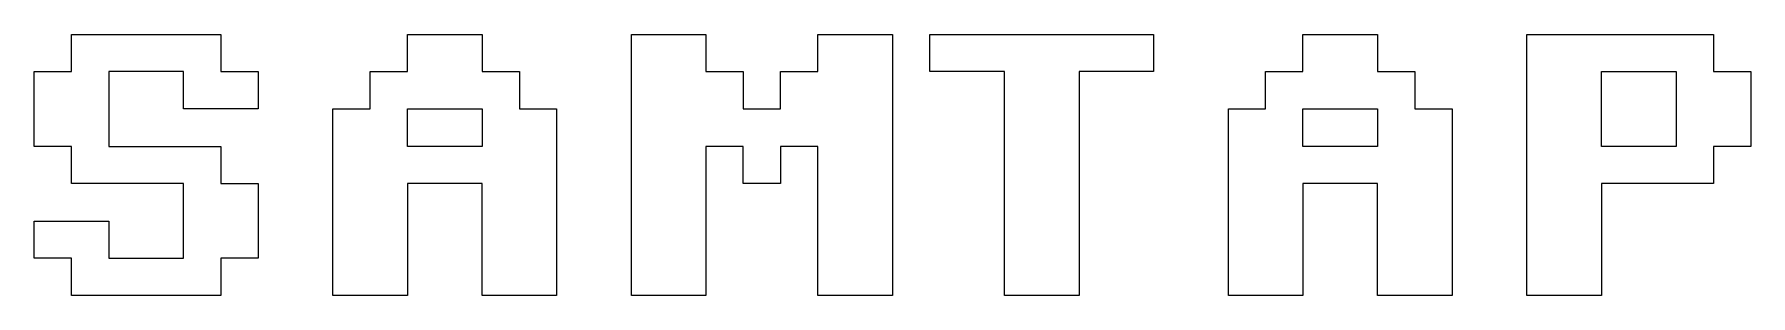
# Model space of a CAD drawing. Extents: x 0.17 to 7.83, y 0 to 1.17.
import ezdxf

# ---------------------------------------------------------------- set-up
doc = ezdxf.new("R2010")
doc.units = 0

msp = doc.modelspace()

# ---------------------------------------------------------------- linework, layer by layer
at = {"color": 0}
for p, q in [((0.333008, 1, 0.5), (0.333008, 1.166016, 0.5)), ((0.333008, 1.166016, 0.5), (1, 1.166016, 0.5)), ((1, 1.166016, 0.5), (1, 1, 0.5)), ((1.833008, 1, 0.5), (1.833008, 1.166016, 0.5)), ((1.833008, 1.166016, 0.5), (2.166016, 1.166016, 0.5)), ((2.166016, 1.166016, 0.5), (2.166016, 1, 0.5)), ((2.833008, 0, 0.5), (2.833008, 1.166016, 0.5)), ((2.833008, 1.166016, 0.5), (3.166016, 1.166016, 0.5)), ((3.166016, 1.166016, 0.5), (3.166016, 1, 0.5)), ((3.666016, 1, 0.5), (3.666016, 1.166016, 0.5)), ((3.666016, 1.166016, 0.5), (3.999023, 1.166016, 0.5)), ((3.999023, 1.166016, 0.5), (3.999023, 0, 0.5)), ((4.166016, 1, 0.5), (4.166016, 1.166016, 0.5)), ((4.166016, 1.166016, 0.5), (5.165039, 1.166016, 0.5)), ((5.165039, 1.166016, 0.5), (5.165039, 1, 0.5)), ((5.832031, 1, 0.5), (5.832031, 1.166016, 0.5)), ((5.832031, 1.166016, 0.5), (6.165039, 1.166016, 0.5)), ((6.165039, 1.166016, 0.5), (6.165039, 1, 0.5)), ((6.832031, 0, 0.5), (6.832031, 1.166016, 0.5)), ((6.832031, 1.166016, 0.5), (7.665039, 1.166016, 0.5)), ((7.665039, 1.166016, 0.5), (7.665039, 1, 0.5)), ((0.166992, 0.666016, 0.5), (0.166992, 1, 0.5)), ((0.166992, 1, 0.5), (0.333008, 1, 0.5)), ((0.833008, 1, 0.5), (0.5, 1, 0.5)), ((0.5, 1, 0.5), (0.5, 0.666016, 0.5)), ((0.833008, 0.833008, 0.5), (0.833008, 1, 0.5)), ((1, 1, 0.5), (1.166016, 1, 0.5)), ((1.166016, 1, 0.5), (1.166016, 0.833008, 0.5)), ((1.666016, 0.833008, 0.5), (1.666016, 1, 0.5)), ((1.666016, 1, 0.5), (1.833008, 1, 0.5)), ((2.166016, 1, 0.5), (2.333008, 1, 0.5)), ((2.333008, 1, 0.5), (2.333008, 0.833008, 0.5)), ((3.166016, 1, 0.5), (3.332031, 1, 0.5)), ((3.332031, 1, 0.5), (3.332031, 0.833008, 0.5)), ((3.499023, 0.833008, 0.5), (3.499023, 1, 0.5)), ((3.499023, 1, 0.5), (3.666016, 1, 0.5)), ((4.499023, 1, 0.5), (4.166016, 1, 0.5)), ((4.499023, 0, 0.5), (4.499023, 1, 0.5)), ((5.165039, 1, 0.5), (4.832031, 1, 0.5)), ((4.832031, 1, 0.5), (4.832031, 0, 0.5)), ((5.665039, 0.833008, 0.5), (5.665039, 1, 0.5)), ((5.665039, 1, 0.5), (5.832031, 1, 0.5)), ((6.165039, 1, 0.5), (6.332031, 1, 0.5)), ((6.332031, 1, 0.5), (6.332031, 0.833008, 0.5)), ((7.165039, 0.666016, 0.5), (7.165039, 1, 0.5)), ((7.165039, 1, 0.5), (7.498047, 1, 0.5)), ((7.498047, 1, 0.5), (7.498047, 0.666016, 0.5)), ((7.665039, 1, 0.5), (7.831055, 1, 0.5)), ((7.831055, 1, 0.5), (7.831055, 0.666016, 0.5)), ((1.166016, 0.833008, 0.5), (0.833008, 0.833008, 0.5)), ((1.5, 0, 0.5), (1.5, 0.833008, 0.5)), ((1.5, 0.833008, 0.5), (1.666016, 0.833008, 0.5)), ((1.833008, 0.833008, 0.5), (2.166016, 0.833008, 0.5)), ((1.833008, 0.666016, 0.5), (1.833008, 0.833008, 0.5)), ((2.166016, 0.833008, 0.5), (2.166016, 0.666016, 0.5)), ((2.333008, 0.833008, 0.5), (2.499023, 0.833008, 0.5)), ((2.499023, 0.833008, 0.5), (2.499023, 0, 0.5)), ((3.332031, 0.833008, 0.5), (3.499023, 0.833008, 0.5)), ((5.499023, 0, 0.5), (5.499023, 0.833008, 0.5)), ((5.499023, 0.833008, 0.5), (5.665039, 0.833008, 0.5)), ((5.832031, 0.833008, 0.5), (6.165039, 0.833008, 0.5)), ((5.832031, 0.666016, 0.5), (5.832031, 0.833008, 0.5)), ((6.165039, 0.833008, 0.5), (6.165039, 0.666016, 0.5)), ((6.332031, 0.833008, 0.5), (6.498047, 0.833008, 0.5)), ((6.498047, 0.833008, 0.5), (6.498047, 0, 0.5)), ((0.333008, 0.666016, 0.5), (0.166992, 0.666016, 0.5)), ((0.333008, 0.5, 0.5), (0.333008, 0.666016, 0.5)), ((0.5, 0.666016, 0.5), (1, 0.666016, 0.5)), ((1, 0.666016, 0.5), (1, 0.5, 0.5)), ((2.166016, 0.666016, 0.5), (1.833008, 0.666016, 0.5)), ((3.332031, 0.666016, 0.5), (3.166016, 0.666016, 0.5)), ((3.166016, 0.666016, 0.5), (3.166016, 0, 0.5)), ((3.332031, 0.5, 0.5), (3.332031, 0.666016, 0.5)), ((3.666016, 0.666016, 0.5), (3.499023, 0.666016, 0.5)), ((3.499023, 0.666016, 0.5), (3.499023, 0.5, 0.5)), ((3.666016, 0, 0.5), (3.666016, 0.666016, 0.5)), ((6.165039, 0.666016, 0.5), (5.832031, 0.666016, 0.5)), ((7.498047, 0.666016, 0.5), (7.165039, 0.666016, 0.5)), ((7.831055, 0.666016, 0.5), (7.665039, 0.666016, 0.5)), ((7.665039, 0.666016, 0.5), (7.665039, 0.5, 0.5)), ((0.833008, 0.5, 0.5), (0.333008, 0.5, 0.5)), ((0.833008, 0.166992, 0.5), (0.833008, 0.5, 0.5)), ((1, 0.5, 0.5), (1.166016, 0.5, 0.5)), ((1.166016, 0.5, 0.5), (1.166016, 0.166992, 0.5)), ((2.166016, 0.5, 0.5), (1.833008, 0.5, 0.5)), ((1.833008, 0.5, 0.5), (1.833008, 0, 0.5)), ((2.166016, 0, 0.5), (2.166016, 0.5, 0.5)), ((3.499023, 0.5, 0.5), (3.332031, 0.5, 0.5)), ((6.165039, 0.5, 0.5), (5.832031, 0.5, 0.5)), ((5.832031, 0.5, 0.5), (5.832031, 0, 0.5)), ((6.165039, 0, 0.5), (6.165039, 0.5, 0.5)), ((7.665039, 0.5, 0.5), (7.165039, 0.5, 0.5)), ((7.165039, 0.5, 0.5), (7.165039, 0, 0.5)), ((0.166992, 0.333008, 0.5), (0.5, 0.333008, 0.5)), ((0.166992, 0.166992, 0.5), (0.166992, 0.333008, 0.5)), ((0.5, 0.333008, 0.5), (0.5, 0.166992, 0.5)), ((0.333008, 0.166992, 0.5), (0.166992, 0.166992, 0.5)), ((0.333008, 0, 0.5), (0.333008, 0.166992, 0.5)), ((0.5, 0.166992, 0.5), (0.833008, 0.166992, 0.5)), ((1.166016, 0.166992, 0.5), (1, 0.166992, 0.5)), ((1, 0.166992, 0.5), (1, 0, 0.5)), ((1, 0, 0.5), (0.333008, 0, 0.5)), ((1.833008, 0, 0.5), (1.5, 0, 0.5)), ((2.499023, 0, 0.5), (2.166016, 0, 0.5)), ((3.166016, 0, 0.5), (2.833008, 0, 0.5)), ((3.999023, 0, 0.5), (3.666016, 0, 0.5)), ((4.832031, 0, 0.5), (4.499023, 0, 0.5)), ((5.832031, 0, 0.5), (5.499023, 0, 0.5)), ((6.498047, 0, 0.5), (6.165039, 0, 0.5)), ((7.165039, 0, 0.5), (6.832031, 0, 0.5))]:
    msp.add_line(p, q, dxfattribs=at)

doc.saveas('drawing.dxf')
